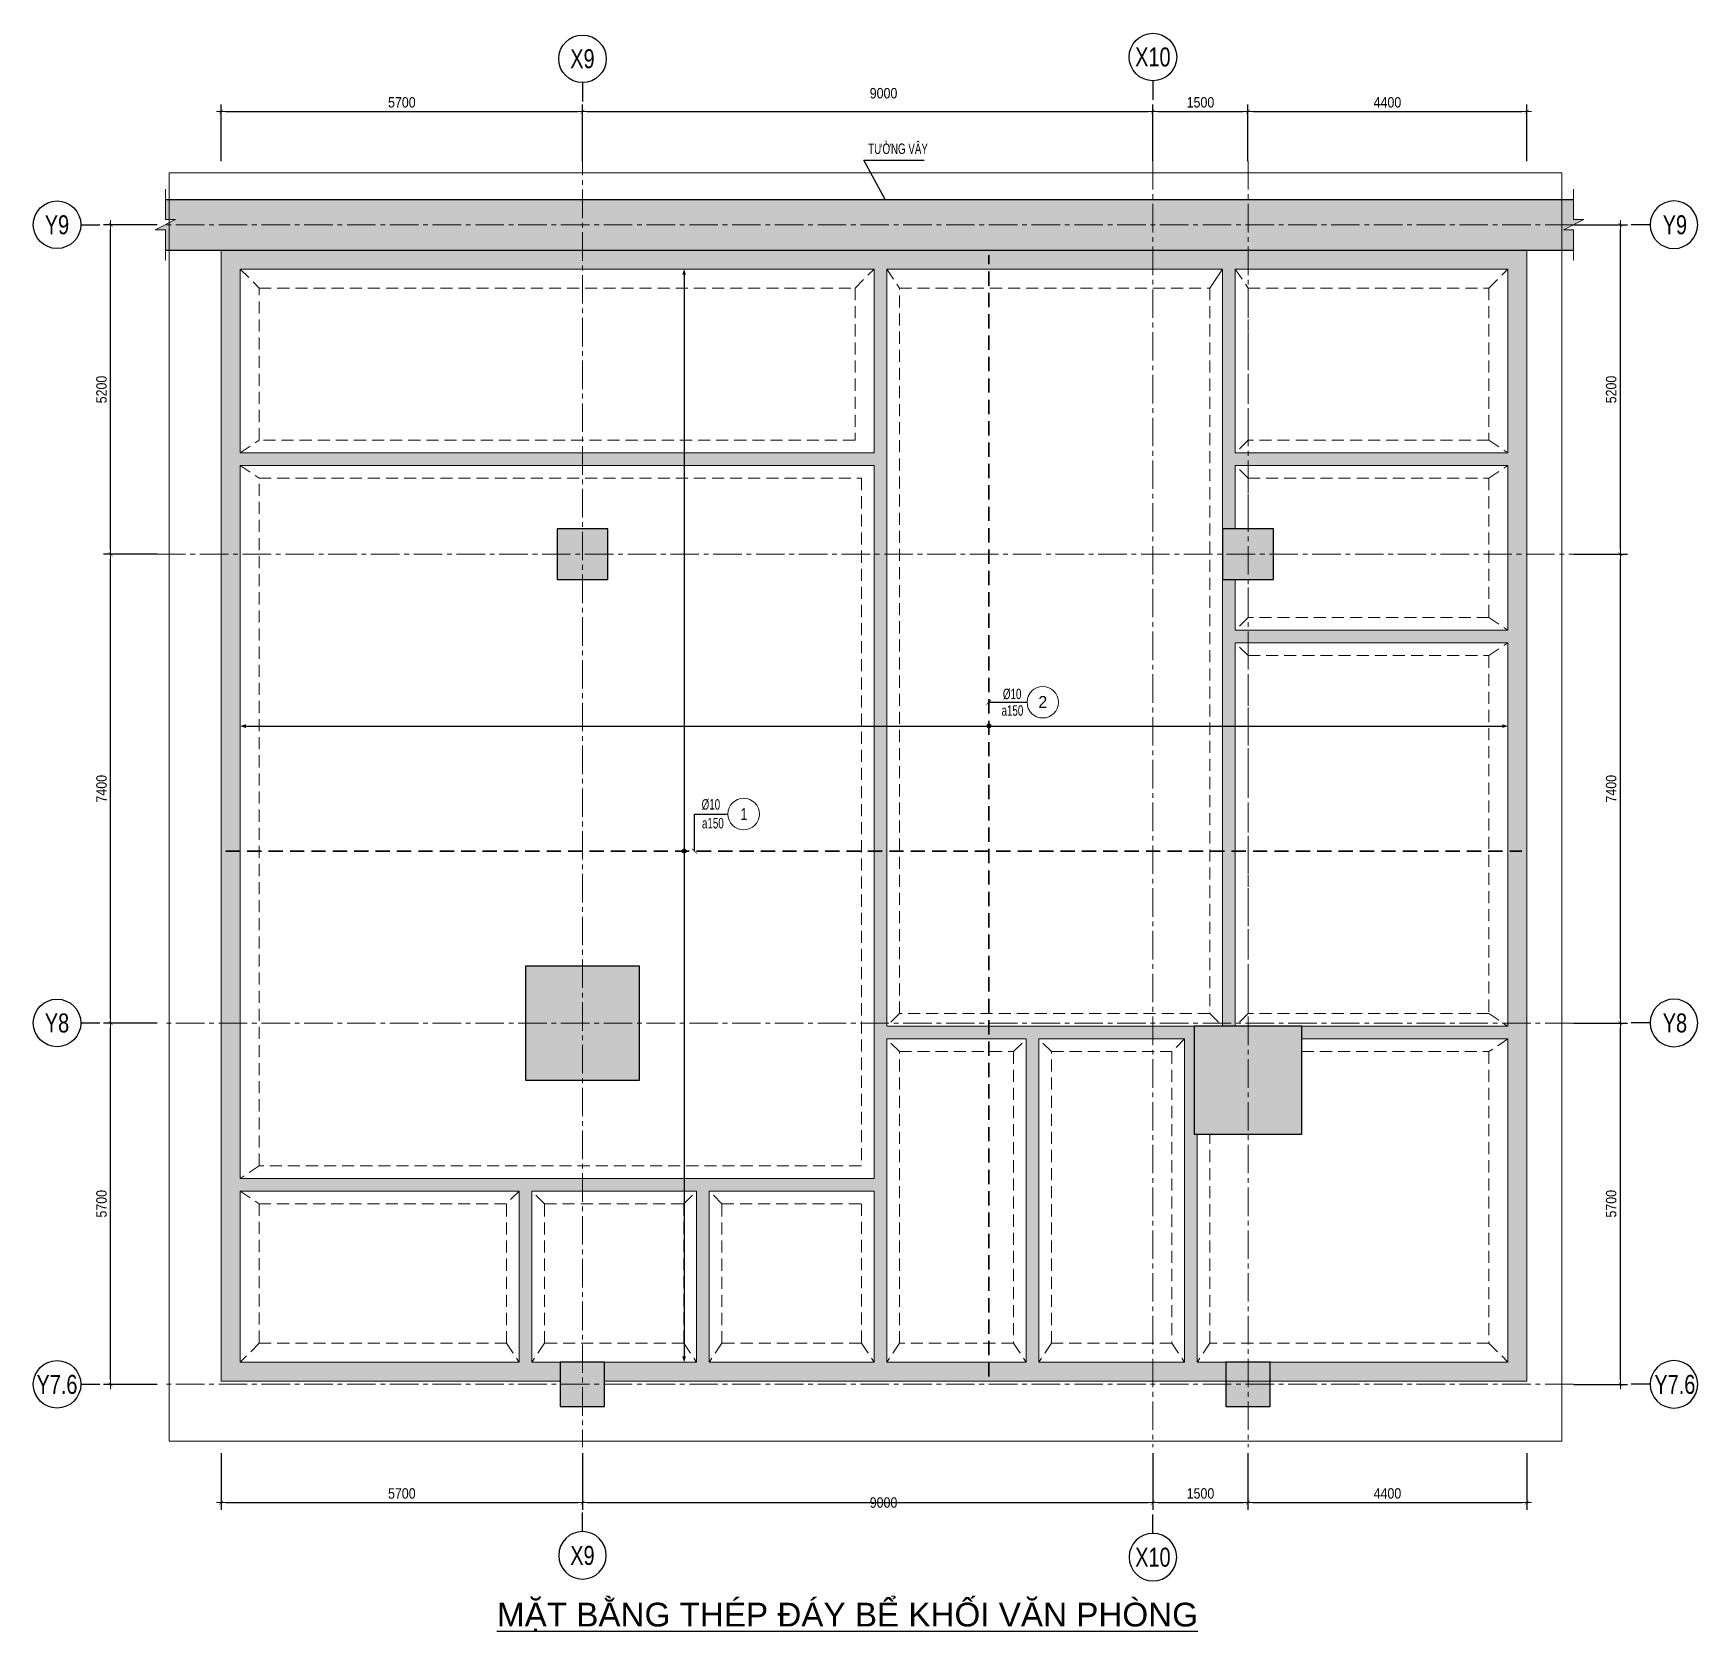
# Model space of a CAD drawing. Extents: x 512210 to 544733856, y -92216 to 2317910607.
# Drawn here: x 586947 to 613206, y -73381 to -48155 of the extents above; entities that cross this region are included whole.
import ezdxf
from ezdxf.enums import TextEntityAlignment as Align

# ---------------------------------------------------------------- set-up
doc = ezdxf.new("R2010")
doc.units = 0
doc.header["$LTSCALE"] = 300
doc.header["$MEASUREMENT"] = 0
for name, pattern in [('CENTER2', [1.125, 0.75, -0.125, 0.125, -0.125]), ('HIDDEN', [0.375, 0.25, -0.125]), ('HIDDEN2', [4.7625, 3.175, -1.5875])]:
    doc.linetypes.add(name, pattern=pattern)
doc.layers.get('0').update_dxf_attribs({"linetype": 'CONTINUOUS'})
doc.layers.get('DEFPOINTS').update_dxf_attribs({"linetype": 'CONTINUOUS'})
for name, color, linetype in [('00-3T-Dim', 8, 'CONTINUOUS'), ('3T-So hieu', 90, 'CONTINUOUS'), ('A-SYM', 7, 'CONTINUOUS'), ('X-COL-B3$0$A-COL', 2, 'CONTINUOUS'), ('X-COL-B3$0$A-CON', 2, 'CONTINUOUS')]:
    doc.layers.add(name, color=color, linetype=linetype)
for name, color, linetype, lineweight in [('00-TT.Dim', 8, 'CONTINUOUS', 13), ('NDC_S_AXIS', 5, 'CENTER2', 15), ('NDC_S_BEAM', 3, 'HIDDEN2', 20), ('NDC_S_DIM', 1, 'CONTINUOUS', 15), ('NDC_S_HATCH COLUMN AND WALL', 251, 'CONTINUOUS', 13), ('NDC_S_HATCH MATERIAL', 8, 'CONTINUOUS', 13), ('NDC_S_HIDDEN', 8, 'HIDDEN2', 20), ('NDC_S_REBAR', 4, 'CONTINUOUS', 35), ('NDC_S_SLAB', 2, 'CONTINUOUS', 18)]:
    doc.layers.add(name, color=color, linetype=linetype, lineweight=lineweight)
doc.styles.add('00. TT-Arial-B', font='arial.ttf', dxfattribs={"width": 0.85})
doc.styles.add('01. TT-Arial-S', font='3t-unicode.shx')
doc.styles.add('02. TT-ArialS', font='3t-unicode.shx', dxfattribs={"width": 0.7})
doc.styles.add('Heerim', font='', dxfattribs={"width": 0.8})
doc.styles.add('NDC_ARIAL', font='arial.ttf', dxfattribs={"width": 0.85})
doc.styles.get("Standard").update_dxf_attribs({"font": 'arial.ttf'})
doc.styles.get('Heerim').set_extended_font_data('Dotum')
doc.dimstyles.new('NDC_1-75', dxfattribs={"dimscale": 75, "dimtxt": 2.2, "dimasz": 1, "dimexe": 1.5, "dimexo": 0, "dimgap": 0.8, "dimtad": 1, "dimdec": 0, "dimdsep": 46, "dimtxsty": 'NDC_ARIAL', "dimblk": 'DIMMARK', "dimcen": 49999.938995, "dimdle": 1.5, "dimclrd": 1, "dimclre": 1, "dimclrt": 3, "dimadec": 0, "dimazin": 0, "dimtfac": 1, "dimtdec": 0, "dimtix": 1, "dimtmove": 1, "dimatfit": 3, "dimfxl": 1, "dimarcsym": 0})

# ---------------------------------------------------------------- blocks, each defined once
blk = doc.blocks.new('*U1')
for q in [(0, 0), (0, 2)]:
    blk.add_line((0, 4), q)
blk.add_circle((0, 9), 5)
at = {"style": 'Heerim', "width": 0.8}
blk.add_attdef('NO', text='', height=4, dxfattribs=at).set_placement((-0.01, 9.02), align=Align.MIDDLE_CENTER)
blk = doc.blocks.new('DIMMARK')
at = {"layer": 'NDC_S_DIM', "color": 1}
blk.add_line((-1.5, 0), (1, 0), dxfattribs=at)
at = {"layer": 'NDC_S_DIM', "color": 2, "const_width": 0.1}
blk.add_lwpolyline([(-0.42, -0.42), (0.42, 0.42)], dxfattribs=at)
blk = doc.blocks.new('*D535')
at = {"layer": 'DEFPOINTS', "color": 0, "transparency": 16777216}
for p in [(588167, -63777), (588899, -63777), (588899, -69477)]:
    blk.add_point(p, dxfattribs=at)
at = {"layer": 'NDC_S_DIM', "color": 1, "lineweight": -2, "transparency": 16777216}
for p, q in [((588899, -63777), (588055, -63777)), ((588167, -69402), (588167, -63852)), ((588899, -69477), (588055, -69477))]:
    blk.add_line(p, q, dxfattribs=at)
at = {"layer": 'NDC_S_DIM', "color": 1, "lineweight": -2, "transparency": 16777216, "xscale": 75, "yscale": 75, "zscale": 75}
for p, rotation in [((588167, -63777), 90), ((588167, -69477), 270)]:
    blk.add_blockref('DIMMARK', p, dxfattribs=dict(at, rotation=rotation))
at = {"layer": 'NDC_S_DIM', "color": 3, "transparency": 16777216, "insert": (588023, -66627), "char_height": 165, "attachment_point": 5, "rotation": 90, "style": 'NDC_ARIAL'}
blk.add_mtext('5700', dxfattribs=at)
blk = doc.blocks.new('*D536')
at = {"layer": 'DEFPOINTS', "color": 0, "transparency": 16777216}
for p in [(588167, -56377), (588899, -56377), (588899, -63777)]:
    blk.add_point(p, dxfattribs=at)
at = {"layer": 'NDC_S_DIM', "color": 1, "lineweight": -2, "transparency": 16777216}
for p, q in [((588899, -56377), (588055, -56377)), ((588167, -63702), (588167, -56452)), ((588899, -63777), (588055, -63777))]:
    blk.add_line(p, q, dxfattribs=at)
at = {"layer": 'NDC_S_DIM', "color": 1, "lineweight": -2, "transparency": 16777216, "xscale": 75, "yscale": 75, "zscale": 75}
for p, rotation in [((588167, -56377), 90), ((588167, -63777), 270)]:
    blk.add_blockref('DIMMARK', p, dxfattribs=dict(at, rotation=rotation))
at = {"layer": 'NDC_S_DIM', "color": 3, "transparency": 16777216, "insert": (588023, -60077), "char_height": 165, "attachment_point": 5, "rotation": 90, "style": 'NDC_ARIAL'}
blk.add_mtext('7400', dxfattribs=at)
blk = doc.blocks.new('*D537')
at = {"layer": 'DEFPOINTS', "color": 0, "transparency": 16777216}
for p in [(588167, -51177), (588899, -51177), (588899, -56377)]:
    blk.add_point(p, dxfattribs=at)
at = {"layer": 'NDC_S_DIM', "color": 1, "lineweight": -2, "transparency": 16777216}
for p, q in [((588899, -51177), (588055, -51177)), ((588167, -56302), (588167, -51252)), ((588899, -56377), (588055, -56377))]:
    blk.add_line(p, q, dxfattribs=at)
at = {"layer": 'NDC_S_DIM', "color": 1, "lineweight": -2, "transparency": 16777216, "xscale": 75, "yscale": 75, "zscale": 75}
for p, rotation in [((588167, -51177), 90), ((588167, -56377), 270)]:
    blk.add_blockref('DIMMARK', p, dxfattribs=dict(at, rotation=rotation))
at = {"layer": 'NDC_S_DIM', "color": 3, "transparency": 16777216, "insert": (588023, -53777), "char_height": 165, "attachment_point": 5, "rotation": 90, "style": 'NDC_ARIAL'}
blk.add_mtext('5200', dxfattribs=at)
blk = doc.blocks.new('*D538')
at = {"layer": 'DEFPOINTS', "color": 0, "transparency": 16777216}
for p in [(595611, -49391), (589911, -50172), (595611, -50172)]:
    blk.add_point(p, dxfattribs=at)
at = {"layer": 'NDC_S_DIM', "color": 1, "lineweight": -2, "transparency": 16777216}
for p, q in [((589911, -50172), (589911, -49278)), ((595611, -50172), (595611, -49278)), ((589986, -49391), (595536, -49391))]:
    blk.add_line(p, q, dxfattribs=at)
at = {"layer": 'NDC_S_DIM', "color": 1, "lineweight": -2, "transparency": 16777216, "xscale": 75, "yscale": 75, "zscale": 75, "rotation": 180}
blk.add_blockref('DIMMARK', (589911, -49391), dxfattribs=at)
at = {"layer": 'NDC_S_DIM', "color": 1, "lineweight": -2, "transparency": 16777216, "xscale": 75, "yscale": 75, "zscale": 75}
blk.add_blockref('DIMMARK', (595611, -49391), dxfattribs=at)
at = {"layer": 'NDC_S_DIM', "color": 3, "transparency": 16777216, "insert": (592761, -49246), "char_height": 165, "attachment_point": 5, "style": 'NDC_ARIAL'}
blk.add_mtext('5700', dxfattribs=at)
blk = doc.blocks.new('*D539')
at = {"layer": 'DEFPOINTS', "color": 0, "transparency": 16777216}
for p in [(604611, -49391), (595611, -50172), (604611, -50172)]:
    blk.add_point(p, dxfattribs=at)
at = {"layer": 'NDC_S_DIM', "color": 1, "lineweight": -2, "transparency": 16777216}
for p, q in [((595611, -50172), (595611, -49278)), ((604611, -50172), (604611, -49278)), ((595686, -49391), (604536, -49391))]:
    blk.add_line(p, q, dxfattribs=at)
at = {"layer": 'NDC_S_DIM', "color": 1, "lineweight": -2, "transparency": 16777216, "xscale": 75, "yscale": 75, "zscale": 75, "rotation": 180}
blk.add_blockref('DIMMARK', (595611, -49391), dxfattribs=at)
at = {"layer": 'NDC_S_DIM', "color": 1, "lineweight": -2, "transparency": 16777216, "xscale": 75, "yscale": 75, "zscale": 75}
blk.add_blockref('DIMMARK', (604611, -49391), dxfattribs=at)
at = {"layer": 'NDC_S_DIM', "color": 3, "transparency": 16777216, "insert": (600361, -49102), "char_height": 165, "attachment_point": 5, "style": 'NDC_ARIAL'}
blk.add_mtext('9000', dxfattribs=at)
blk = doc.blocks.new('*D540')
at = {"layer": 'DEFPOINTS', "color": 0, "transparency": 16777216}
for p in [(606111, -49391), (604611, -50172), (606111, -50172)]:
    blk.add_point(p, dxfattribs=at)
at = {"layer": 'NDC_S_DIM', "color": 1, "lineweight": -2, "transparency": 16777216}
for p, q in [((604611, -50172), (604611, -49278)), ((606111, -50172), (606111, -49278)), ((604686, -49391), (606036, -49391))]:
    blk.add_line(p, q, dxfattribs=at)
at = {"layer": 'NDC_S_DIM', "color": 1, "lineweight": -2, "transparency": 16777216, "xscale": 75, "yscale": 75, "zscale": 75, "rotation": 180}
blk.add_blockref('DIMMARK', (604611, -49391), dxfattribs=at)
at = {"layer": 'NDC_S_DIM', "color": 1, "lineweight": -2, "transparency": 16777216, "xscale": 75, "yscale": 75, "zscale": 75}
blk.add_blockref('DIMMARK', (606111, -49391), dxfattribs=at)
at = {"layer": 'NDC_S_DIM', "color": 3, "transparency": 16777216, "insert": (605361, -49246), "char_height": 165, "attachment_point": 5, "style": 'NDC_ARIAL'}
blk.add_mtext('1500', dxfattribs=at)
blk = doc.blocks.new('*D541')
at = {"layer": 'DEFPOINTS', "color": 0, "transparency": 16777216}
for p in [(610511, -49391), (606111, -50172), (610511, -50172)]:
    blk.add_point(p, dxfattribs=at)
at = {"layer": 'NDC_S_DIM', "color": 1, "lineweight": -2, "transparency": 16777216}
for p, q in [((606111, -50172), (606111, -49278)), ((610511, -50172), (610511, -49278)), ((606186, -49391), (610436, -49391))]:
    blk.add_line(p, q, dxfattribs=at)
at = {"layer": 'NDC_S_DIM', "color": 1, "lineweight": -2, "transparency": 16777216, "xscale": 75, "yscale": 75, "zscale": 75, "rotation": 180}
blk.add_blockref('DIMMARK', (606111, -49391), dxfattribs=at)
at = {"layer": 'NDC_S_DIM', "color": 1, "lineweight": -2, "transparency": 16777216, "xscale": 75, "yscale": 75, "zscale": 75}
blk.add_blockref('DIMMARK', (610511, -49391), dxfattribs=at)
at = {"layer": 'NDC_S_DIM', "color": 3, "transparency": 16777216, "insert": (608311, -49246), "char_height": 165, "attachment_point": 5, "style": 'NDC_ARIAL'}
blk.add_mtext('4400', dxfattribs=at)
blk = doc.blocks.new('*D545')
at = {"layer": 'DEFPOINTS', "color": 0, "transparency": 16777216}
for p in [(589911, -70562), (595611, -70562), (595611, -71343)]:
    blk.add_point(p, dxfattribs=at)
at = {"layer": 'NDC_S_DIM', "color": 1, "lineweight": -2, "transparency": 16777216}
for p, q in [((589911, -70562), (589911, -71455)), ((595611, -70562), (595611, -71455)), ((589986, -71343), (595536, -71343))]:
    blk.add_line(p, q, dxfattribs=at)
at = {"layer": 'NDC_S_DIM', "color": 1, "lineweight": -2, "transparency": 16777216, "xscale": 75, "yscale": 75, "zscale": 75, "rotation": 180}
blk.add_blockref('DIMMARK', (589911, -71343), dxfattribs=at)
at = {"layer": 'NDC_S_DIM', "color": 1, "lineweight": -2, "transparency": 16777216, "xscale": 75, "yscale": 75, "zscale": 75}
blk.add_blockref('DIMMARK', (595611, -71343), dxfattribs=at)
at = {"layer": 'NDC_S_DIM', "color": 3, "transparency": 16777216, "insert": (592761, -71199), "char_height": 165, "attachment_point": 5, "style": 'NDC_ARIAL'}
blk.add_mtext('5700', dxfattribs=at)
blk = doc.blocks.new('*D546')
at = {"layer": 'DEFPOINTS', "color": 0, "transparency": 16777216}
for p in [(595611, -70562), (604611, -70562), (604611, -71343)]:
    blk.add_point(p, dxfattribs=at)
at = {"layer": 'NDC_S_DIM', "color": 1, "lineweight": -2, "transparency": 16777216}
for p, q in [((595611, -70562), (595611, -71455)), ((604611, -70562), (604611, -71455)), ((595686, -71343), (604536, -71343))]:
    blk.add_line(p, q, dxfattribs=at)
at = {"layer": 'NDC_S_DIM', "color": 1, "lineweight": -2, "transparency": 16777216, "xscale": 75, "yscale": 75, "zscale": 75, "rotation": 180}
blk.add_blockref('DIMMARK', (595611, -71343), dxfattribs=at)
at = {"layer": 'NDC_S_DIM', "color": 1, "lineweight": -2, "transparency": 16777216, "xscale": 75, "yscale": 75, "zscale": 75}
blk.add_blockref('DIMMARK', (604611, -71343), dxfattribs=at)
at = {"layer": 'NDC_S_DIM', "color": 3, "transparency": 16777216, "insert": (600361, -71343), "char_height": 165, "attachment_point": 5, "style": 'NDC_ARIAL'}
blk.add_mtext('9000', dxfattribs=at)
blk = doc.blocks.new('*D547')
at = {"layer": 'DEFPOINTS', "color": 0, "transparency": 16777216}
for p in [(604611, -70562), (606111, -70562), (606111, -71343)]:
    blk.add_point(p, dxfattribs=at)
at = {"layer": 'NDC_S_DIM', "color": 1, "lineweight": -2, "transparency": 16777216}
for p, q in [((604611, -70562), (604611, -71455)), ((606111, -70562), (606111, -71455)), ((604686, -71343), (606036, -71343))]:
    blk.add_line(p, q, dxfattribs=at)
at = {"layer": 'NDC_S_DIM', "color": 1, "lineweight": -2, "transparency": 16777216, "xscale": 75, "yscale": 75, "zscale": 75, "rotation": 180}
blk.add_blockref('DIMMARK', (604611, -71343), dxfattribs=at)
at = {"layer": 'NDC_S_DIM', "color": 1, "lineweight": -2, "transparency": 16777216, "xscale": 75, "yscale": 75, "zscale": 75}
blk.add_blockref('DIMMARK', (606111, -71343), dxfattribs=at)
at = {"layer": 'NDC_S_DIM', "color": 3, "transparency": 16777216, "insert": (605361, -71199), "char_height": 165, "attachment_point": 5, "style": 'NDC_ARIAL'}
blk.add_mtext('1500', dxfattribs=at)
blk = doc.blocks.new('*D548')
at = {"layer": 'DEFPOINTS', "color": 0, "transparency": 16777216}
for p in [(606111, -70562), (610511, -70562), (610511, -71343)]:
    blk.add_point(p, dxfattribs=at)
at = {"layer": 'NDC_S_DIM', "color": 1, "lineweight": -2, "transparency": 16777216}
for p, q in [((606111, -70562), (606111, -71455)), ((610511, -70562), (610511, -71455)), ((606186, -71343), (610436, -71343))]:
    blk.add_line(p, q, dxfattribs=at)
at = {"layer": 'NDC_S_DIM', "color": 1, "lineweight": -2, "transparency": 16777216, "xscale": 75, "yscale": 75, "zscale": 75, "rotation": 180}
blk.add_blockref('DIMMARK', (606111, -71343), dxfattribs=at)
at = {"layer": 'NDC_S_DIM', "color": 1, "lineweight": -2, "transparency": 16777216, "xscale": 75, "yscale": 75, "zscale": 75}
blk.add_blockref('DIMMARK', (610511, -71343), dxfattribs=at)
at = {"layer": 'NDC_S_DIM', "color": 3, "transparency": 16777216, "insert": (608311, -71199), "char_height": 165, "attachment_point": 5, "style": 'NDC_ARIAL'}
blk.add_mtext('4400', dxfattribs=at)
blk = doc.blocks.new('*D542')
at = {"layer": 'DEFPOINTS', "color": 0, "transparency": 16777216}
for p in [(611253, -63777), (611986, -63777), (611253, -69477)]:
    blk.add_point(p, dxfattribs=at)
at = {"layer": 'NDC_S_DIM', "color": 1, "lineweight": -2, "transparency": 16777216}
for p, q in [((611253, -63777), (612098, -63777)), ((611986, -69402), (611986, -63852)), ((611253, -69477), (612098, -69477))]:
    blk.add_line(p, q, dxfattribs=at)
at = {"layer": 'NDC_S_DIM', "color": 1, "lineweight": -2, "transparency": 16777216, "xscale": 75, "yscale": 75, "zscale": 75}
for p, rotation in [((611986, -63777), 90), ((611986, -69477), 270)]:
    blk.add_blockref('DIMMARK', p, dxfattribs=dict(at, rotation=rotation))
at = {"layer": 'NDC_S_DIM', "color": 3, "transparency": 16777216, "insert": (611841, -66627), "char_height": 165, "attachment_point": 5, "rotation": 90, "style": 'NDC_ARIAL'}
blk.add_mtext('5700', dxfattribs=at)
blk = doc.blocks.new('*D543')
at = {"layer": 'DEFPOINTS', "color": 0, "transparency": 16777216}
for p in [(611253, -56377), (611986, -56377), (611253, -63777)]:
    blk.add_point(p, dxfattribs=at)
at = {"layer": 'NDC_S_DIM', "color": 1, "lineweight": -2, "transparency": 16777216}
for p, q in [((611253, -56377), (612098, -56377)), ((611986, -63702), (611986, -56452)), ((611253, -63777), (612098, -63777))]:
    blk.add_line(p, q, dxfattribs=at)
at = {"layer": 'NDC_S_DIM', "color": 1, "lineweight": -2, "transparency": 16777216, "xscale": 75, "yscale": 75, "zscale": 75}
for p, rotation in [((611986, -56377), 90), ((611986, -63777), 270)]:
    blk.add_blockref('DIMMARK', p, dxfattribs=dict(at, rotation=rotation))
at = {"layer": 'NDC_S_DIM', "color": 3, "transparency": 16777216, "insert": (611841, -60077), "char_height": 165, "attachment_point": 5, "rotation": 90, "style": 'NDC_ARIAL'}
blk.add_mtext('7400', dxfattribs=at)
blk = doc.blocks.new('*D544')
at = {"layer": 'DEFPOINTS', "color": 0, "transparency": 16777216}
for p in [(611253, -51177), (611986, -51177), (611253, -56377)]:
    blk.add_point(p, dxfattribs=at)
at = {"layer": 'NDC_S_DIM', "color": 1, "lineweight": -2, "transparency": 16777216}
for p, q in [((611253, -51177), (612098, -51177)), ((611986, -56302), (611986, -51252)), ((611253, -56377), (612098, -56377))]:
    blk.add_line(p, q, dxfattribs=at)
at = {"layer": 'NDC_S_DIM', "color": 1, "lineweight": -2, "transparency": 16777216, "xscale": 75, "yscale": 75, "zscale": 75}
for p, rotation in [((611986, -51177), 90), ((611986, -56377), 270)]:
    blk.add_blockref('DIMMARK', p, dxfattribs=dict(at, rotation=rotation))
at = {"layer": 'NDC_S_DIM', "color": 3, "transparency": 16777216, "insert": (611841, -53777), "char_height": 165, "attachment_point": 5, "rotation": 90, "style": 'NDC_ARIAL'}
blk.add_mtext('5200', dxfattribs=at)

msp = doc.modelspace()

# ---------------------------------------------------------------- hatches: boundary and pattern name
at = {"layer": '00-TT.Dim'}
h = msp.add_hatch(color=3, dxfattribs=at)
edge = h.paths.add_edge_path()
edge.add_arc((602023.2, -59089), 32.2, 0, 360)
h = msp.add_hatch(color=3, dxfattribs=at)
edge = h.paths.add_edge_path()
edge.add_arc((602023.2, -59089), 32.2, 0, 360)
h = msp.add_hatch(color=3, dxfattribs=at)
edge = h.paths.add_edge_path()
edge.add_arc((597214.9, -61061.7), 32.2, 0, 360)
h = msp.add_hatch(color=3, dxfattribs=at)
edge = h.paths.add_edge_path()
edge.add_arc((597214.9, -61061.7), 32.2, 0, 360)
at = {"layer": 'NDC_S_HATCH COLUMN AND WALL'}
for points in [[(596011.1, -55976.5), (595211.1, -55976.5), (595211.1, -56776.5), (596011.1, -56776.5)], [(606511.1, -55976.5), (605711.1, -55976.5), (605711.1, -56776.5), (606511.1, -56776.5)], [(596511.1, -62876.5), (594711.1, -62876.5), (594711.1, -64676.5), (596511.1, -64676.5)], [(606961.1, -63826.5), (605261.1, -63826.5), (605261.1, -65526.5), (606961.1, -65526.5)], [(595961.1, -69126.5), (595261.1, -69126.5), (595261.1, -69826.5), (595961.1, -69826.5)], [(606461.1, -69126.5), (605761.1, -69126.5), (605761.1, -69826.5), (606461.1, -69826.5)]]:
    msp.add_hatch(color=256, dxfattribs=at).paths.add_polyline_path(points)
at = {"layer": 'NDC_S_HATCH MATERIAL'}
h = msp.add_hatch(dxfattribs=at)
h.set_pattern_fill('BT-01', color=256, scale=100, style=0)
h.set_pattern_definition([(50, (58608.94, 20501.4), (717.2602, -62.75213), [75, -825]), (355, (58608.94, 20501.4), (-138.7513, 752.1921), [60, -660]), (100.4514, (58668.7, 20496.17), (578.5094, 689.4395), [63.7402, -701.1421]), (46.1842, (58608.9, 20701.4), (1067.241, -165.519), [112.5, -1237.5]), (96.6356, (58697.9, 20687.6), (934.6627, 974.1179), [95.6103, -1051.713]), (351.1842, (58608.9, 20701.4), (934.662, 974.1186), [90, -990]), (21, (58708.94, 20651.4), (596.90705, -402.6189), [75, -825]), (326, (58708.94, 20651.4), (243.3153, 725.15), [60, -660]), (71.4514, (58758.7, 20617.84), (840.2226, 322.5305), [63.7402, -701.1421]), (37.5, (58608.94, 20501.4), (12.15986, 332.89385), [0, -652, 0, -670, 0, -662.5]), (7.5, (58608.94, 20501.4), (263.06954, 394.41171), [0, -382, 0, -637, 0, -252.5]), (327.5, (58385.94, 20501.4), (533.82244, -22.55487), [0, -250, 0, -780, 0, -1035]), (317.5, (58285.94, 20501.4), (583.18617, 100.105), [0, -325, 0, -518, 0, -735]), (45, (58608.94, 20501.4), (-300.52038, 300.52038), []), (45, (58608.94, 20623.9), (-300.52038, 300.52038), [])])
h.paths.add_polyline_path([(604611.1, -50776.5), (595611.1, -50776.5), (595611.1, -51176.5), (604611.1, -51176.5)])
h.paths.add_polyline_path([(604611.1, -51176.5), (595611.1, -51176.5), (595611.1, -51576.5), (604611.1, -51576.5)])
h.paths.add_polyline_path([(609911.1, -50776.5), (606111.1, -50776.5), (606111.1, -51176.5), (609911.1, -51176.5)])
h.paths.add_polyline_path([(609911.1, -51176.5), (606111.1, -51176.5), (606111.1, -51576.5), (609911.1, -51576.5)])
h.paths.add_polyline_path([(611247.1, -51256.5), (611087.1, -51256.5), (611247.1, -51176.5), (609911.1, -51176.5), (609911.1, -51576.5), (610461.1, -51576.5), (610461.1, -51576.5), (611247.1, -51576.5)])
h.paths.add_polyline_path([(611247.1, -50776.5), (609911.1, -50776.5), (609911.1, -51176.5), (611247.1, -51176.5), (611407.1, -51096.5), (611247.1, -51096.5)])
h.paths.add_polyline_path([(606111.1, -50776.5), (604611.1, -50776.5), (604611.1, -51176.5), (606111.1, -51176.5)])
h.paths.add_polyline_path([(606111.1, -51176.5), (604611.1, -51176.5), (604611.1, -51576.5), (606111.1, -51576.5)])
h.paths.add_polyline_path([(595611.1, -51176.5), (589030, -51176.5), (588870, -51256.5), (589030, -51256.5), (589030, -51576.5), (589911.1, -51576.5), (589911.1, -51576.5), (595611.1, -51576.5)])
h.paths.add_polyline_path([(595611.1, -50776.5), (589030, -50776.5), (589030, -51096.5), (589190, -51096.5), (589030, -51176.5), (595611.1, -51176.5)])
h = msp.add_hatch(dxfattribs=at)
h.set_pattern_fill('BT-01', color=256, scale=50, pattern_type=2)
h.set_pattern_definition([(50, (187574.1, 40708.9), (358.6301, -31.37607), [37.5, -412.5]), (355, (187574.1, 40708.9), (-69.37567, 376.09607), [30, -330]), (100.4514, (187603.98, 40706.3), (289.2547, 344.71977), [31.8701, -350.57106]), (46.1842, (187574.1, 40808.9), (533.62052, -82.7595), [56.25, -618.75]), (96.6356, (187618.56, 40802), (467.33135, 487.05894), [47.80514, -525.8565]), (351.1842, (187574.1, 40808.9), (467.331, 487.0593), [45, -495]), (21, (187624.1, 40783.9), (298.45353, -201.30945), [37.5, -412.5]), (326, (187624.1, 40783.9), (121.65767, 362.57502), [30, -330]), (71.4514, (187648.96, 40767.12), (420.11131, 161.26525), [31.8701, -350.57106]), (37.5, (187574.09, 40708.9), (6.079928, 166.446927), [0, -326, 0, -335, 0, -331.25]), (7.5, (187574.09, 40708.9), (131.53477, 197.205856), [0, -191, 0, -318.5, 0, -126.25]), (327.5, (187462.59, 40708.9), (266.91122, -11.277436), [0, -125, 0, -390, 0, -517.5]), (317.5, (187412.6, 40708.9), (291.59308, 50.05249), [0, -162.5, 0, -259, 0, -367.5]), (45, (187574.1, 40708.9), (-150.26019, 150.26019), []), (45, (187574.1, 40770.15), (-150.26019, 150.26019), [])])
h.paths.add_polyline_path([(589911.1, -51576.5), (589911.1, -69426.5), (595261.1, -69426.5), (595261.1, -69126.5), (594811.1, -69126.5), (594811.1, -66426.5), (597411.1, -66426.5), (597411.1, -69126.5), (595961.1, -69126.5), (595961.1, -69426.5), (605761.1, -69426.5), (605761.1, -69126.5), (605311.1, -69126.5), (605311.1, -65526.5), (605261.1, -65526.5), (605261.1, -63826.5), (600411.1, -63826.5), (600411.1, -51876.5), (605711.1, -51876.5), (605711.1, -55976.5), (605911.1, -55976.5), (605911.1, -54976.5), (610211.1, -54976.5), (610211.1, -57576.5), (605911.1, -57576.5), (605911.1, -56776.5), (605711.1, -56776.5), (605711.1, -63826.5), (605911.1, -63826.5), (605911.1, -57776.5), (610211.1, -57776.5), (610211.1, -63826.5), (606961.1, -63826.5), (606961.1, -64026.5), (610211.1, -64026.5), (610211.1, -69126.5), (606461.1, -69126.5), (606461.1, -69426.5), (610511.1, -69426.5), (610511.1, -51576.5)])
h.paths.add_polyline_path([(600211.1, -51876.5), (600211.1, -54776.5), (590211.1, -54776.5), (590211.1, -51876.5)], flags=16)
h.paths.add_polyline_path([(600211.1, -54976.5), (600211.1, -66226.5), (590211.1, -66226.5), (590211.1, -54976.5)], flags=16)
h.paths.add_polyline_path([(596011.1, -55976.5), (596011.1, -56776.5), (595211.1, -56776.5), (595211.1, -55976.5)], flags=0)
h.paths.add_polyline_path([(605911.1, -51876.5), (610211.1, -51876.5), (610211.1, -54776.5), (605911.1, -54776.5)], flags=16)
h.paths.add_polyline_path([(596511.1, -62876.5), (596511.1, -64676.5), (594711.1, -64676.5), (594711.1, -62876.5)], flags=0)
h.paths.add_polyline_path([(600411.1, -64026.5), (602611.1, -64026.5), (602611.1, -69126.5), (600411.1, -69126.5)], flags=16)
h.paths.add_polyline_path([(602811.1, -64026.5), (605111.1, -64026.5), (605111.1, -69126.5), (602811.1, -69126.5)], flags=16)
h.paths.add_polyline_path([(600211.1, -66426.5), (600211.1, -69126.5), (597611.1, -69126.5), (597611.1, -66426.5)], flags=16)
h.paths.add_polyline_path([(594611.1, -66426.5), (594611.1, -69126.5), (590211.1, -69126.5), (590211.1, -66426.5)], flags=16)

# ---------------------------------------------------------------- linework, layer by layer
at = {"layer": '00-3T-Dim'}
for p, q in [((597214.9, -51966.5), (597214.9, -60885.8)), ((590301.1, -59089), (601847.4, -59089)), ((601847.4, -59089), (610121.1, -59089)), ((597214.9, -60885.8), (597214.9, -69036.5))]:
    msp.add_line(p, q, dxfattribs=at)
at = {"layer": '00-TT.Dim', "color": 2}
for points in [[(597139.9, -51876.5, 15, 15, 0), (597289.9, -51876.5, 0, 0, 0)], [(590211.1, -59164, 15, 15, 0), (590211.1, -59014, 0, 0, 0)], [(610211.1, -59164, 15, 15, 0), (610211.1, -59014, 0, 0, 0)], [(597139.9, -69126.5, 15, 15, 0), (597289.9, -69126.5, 0, 0, 0)]]:
    msp.add_lwpolyline(points, format="xyseb", dxfattribs=at)
at = {"layer": '00-TT.Dim', "color": 8}
for centre in [(602873.5, -58712.2), (598154.2, -60477)]:
    msp.add_circle(centre, 248.6, dxfattribs=at)
at = {"layer": '00-TT.Dim', "color": 3}
for centre in [(602023.2, -59089), (597214.9, -61061.7)]:
    msp.add_circle(centre, 32.2, dxfattribs=at)
at = {"layer": '00-TT.Dim', "color": 2}
for points in [[(597184.9, -51966.5), (597214.9, -51876.5), (597244.9, -51966.5)], [(590301.1, -59119), (590211.1, -59089), (590301.1, -59059)], [(610121.1, -59119), (610211.1, -59089), (610121.1, -59059)], [(597184.9, -69036.5), (597214.9, -69126.5), (597244.9, -69036.5)]]:
    msp.add_solid(points, dxfattribs=at)
at = {"layer": 'NDC_S_AXIS', "ltscale": 2}
for p, q in [((595611.1, -49946.2), (595611.1, -70467.5)), ((604611.1, -50171.6), (604611.1, -70467.5)), ((606111.1, -50171.6), (606111.1, -70467.5))]:
    msp.add_line(p, q, dxfattribs=at)
for points in [[(611247.1, -51176.5), (589030, -51176.5)], [(588899.3, -56376.5), (611566.4, -56376.5)], [(611247.1, -63776.5), (589030, -63776.5)], [(611247.1, -69476.5), (589030, -69476.5)]]:
    msp.add_lwpolyline(points, dxfattribs=at)
at = {"layer": 'NDC_S_DIM', "color": 250}
msp.add_lwpolyline([(589091.7, -50358.8), (611061.1, -50358.8), (611061.1, -70374.7), (589091.7, -70374.7)], close=True, dxfattribs=at)
at = {"layer": 'NDC_S_DIM'}
for points in [[(589030, -51736.5), (589030, -51256.5), (588870, -51256.5), (589190, -51096.5), (589030, -51096.5), (589030, -50616.5)], [(611247.1, -51736.5), (611247.1, -51256.5), (611087.1, -51256.5), (611407.1, -51096.5), (611247.1, -51096.5), (611247.1, -50616.5)]]:
    msp.add_lwpolyline(points, dxfattribs=at)
at = {"layer": 'NDC_S_HIDDEN', "ltscale": 0.2}
for p, q in [((590211.1, -51876.5), (590511.1, -52176.5)), ((599911.1, -52176.5), (600211.1, -51876.5)), ((600411.1, -51876.5), (600611.1, -52176.5)), ((609911.1, -52176.5), (610211.1, -51876.5))]:
    msp.add_line(p, q, dxfattribs=at)
at = {"layer": 'NDC_S_HIDDEN'}
msp.add_lwpolyline([(605511.1, -52176.5), (605711.1, -51876.5)], dxfattribs=at)
at = {"layer": 'NDC_S_HIDDEN', "ltscale": 0.2}
for points in [[(605911.1, -51876.5), (606111.1, -52176.5)], [(590211.1, -54776.5), (590511.1, -54576.5)], [(606111.1, -54576.5), (605911.1, -54776.5)], [(609911.1, -54576.5), (610211.1, -54776.5)], [(590211.1, -54976.5), (590511.1, -55176.5)], [(606111.1, -55176.5), (605911.1, -54976.5)], [(609911.1, -55176.5), (610211.1, -54976.5)], [(606111.1, -55976.5), (606111.1, -55176.5), (609911.1, -55176.5), (609911.1, -57376.5), (606111.1, -57376.5), (606111.1, -56776.5)], [(606111.1, -57376.5), (605911.1, -57576.5)], [(609911.1, -57376.5), (610211.1, -57576.5)], [(606111.1, -57976.5), (605911.1, -57776.5)], [(609911.1, -57976.5), (610211.1, -57776.5)], [(600611.1, -63626.5), (600411.1, -63826.5)], [(605511.1, -63626.5), (605711.1, -63826.5)], [(606111.1, -63626.5), (605911.1, -63826.5)], [(609911.1, -63626.5), (610211.1, -63826.5)], [(600611.1, -64226.5), (600411.1, -64026.5)], [(602411.1, -64226.5), (602611.1, -64026.5)], [(603011.1, -64226.5), (602811.1, -64026.5)], [(605111.1, -64026.5), (604911.1, -64226.5)], [(610211.1, -64026.5), (609911.1, -64226.5)], [(606961.1, -64226.5), (609911.1, -64226.5), (609911.1, -68826.5), (605511.1, -68826.5), (605511.1, -65526.5)], [(590511.1, -66026.5), (590211.1, -66226.5)], [(590211.1, -66426.5), (590511.1, -66626.5)], [(594611.1, -66426.5), (594411.1, -66626.5)], [(595011.1, -66626.5), (594811.1, -66426.5)], [(597211.1, -66626.5), (597411.1, -66426.5)], [(597811.1, -66626.5), (597611.1, -66426.5)], [(590511.1, -68826.5), (590211.1, -69126.5)], [(594411.1, -68826.5), (594611.1, -69126.5)], [(595011.1, -68826.5), (594811.1, -69126.5)], [(597211.1, -68826.5), (597411.1, -69126.5)], [(597811.1, -68826.5), (597611.1, -69126.5)], [(600011.1, -68826.5), (600211.1, -69126.5)], [(600611.1, -68826.5), (600411.1, -69126.5)], [(602411.1, -68826.5), (602611.1, -69126.5)], [(603011.1, -68826.5), (602811.1, -69126.5)], [(604911.1, -68826.5), (605111.1, -69126.5)], [(605511.1, -68826.5), (605311.1, -69126.5)], [(609911.1, -68826.5), (610211.1, -69126.5)]]:
    msp.add_lwpolyline(points, dxfattribs=at)
for points in [[(590511.1, -52176.5), (599911.1, -52176.5), (599911.1, -54576.5), (590511.1, -54576.5)], [(600611.1, -52176.5), (605511.1, -52176.5), (605511.1, -63626.5), (600611.1, -63626.5)], [(606111.1, -52176.5), (609911.1, -52176.5), (609911.1, -54576.5), (606111.1, -54576.5)], [(590511.1, -55176.5), (600011.1, -55176.5), (600011.1, -66026.5), (590511.1, -66026.5)], [(606111.1, -57976.5), (609911.1, -57976.5), (609911.1, -63626.5), (606111.1, -63626.5)], [(600611.1, -68826.5), (600611.1, -64226.5), (602411.1, -64226.5), (602411.1, -68826.5)], [(603011.1, -68826.5), (603011.1, -64226.5), (604911.1, -64226.5), (604911.1, -68826.5)], [(590511.1, -66626.5), (590511.1, -68826.5), (594411.1, -68826.5), (594411.1, -66626.5)], [(595011.1, -66626.5), (597211.1, -66626.5), (597211.1, -68826.5), (595011.1, -68826.5)], [(597811.1, -66626.5), (600011.1, -66626.5), (600011.1, -68826.5), (597811.1, -68826.5)]]:
    msp.add_lwpolyline(points, close=True, dxfattribs=at)
at = {"layer": 'NDC_S_REBAR', "linetype": 'HIDDEN', "ltscale": 3, "flags": 128}
for points in [[(602023.2, -58888.9), (602023.2, -51658.5)], [(602023.2, -69353.3), (602023.2, -58888.9)], [(589984.4, -61061.7), (597415, -61061.7)], [(597415, -61061.7), (610429.2, -61061.7)]]:
    msp.add_lwpolyline(points, dxfattribs=at)
at = {"layer": 'NDC_S_SLAB'}
for p, q in [((600211.1, -51876.5), (590211.1, -51876.5)), ((605711.1, -51876.5), (600411.1, -51876.5)), ((600411.1, -51876.5), (600411.1, -63826.5)), ((592661.1, -54776.5), (592661.1, -54776.5)), ((610211.1, -63826.5), (610211.1, -57776.5)), ((590211.1, -63076.5), (590211.1, -66226.5)), ((600411.1, -63826.5), (600411.1, -63826.5)), ((600411.1, -63826.5), (605711.1, -63826.5)), ((605911.1, -63826.5), (610211.1, -63826.5)), ((590211.1, -66226.5), (590211.1, -66226.5)), ((590211.1, -66226.5), (592661.1, -66226.5)), ((592661.1, -66226.5), (592661.1, -66226.5))]:
    msp.add_line(p, q, dxfattribs=at)
for points in [[(595261.1, -69426.5), (589911.1, -69426.5), (589911.1, -51576.5), (610511.1, -51576.5), (610511.1, -69426.5), (595961.1, -69426.5)], [(605711.1, -51876.5), (605711.1, -63826.5)], [(605911.1, -51876.5), (605911.1, -54776.5), (610211.1, -54776.5)], [(610211.1, -54776.5), (610211.1, -51876.5), (605911.1, -51876.5)], [(605911.1, -55976.5), (605911.1, -54976.5), (610211.1, -54976.5)], [(610211.1, -57576.5), (610211.1, -54976.5)], [(605911.1, -57576.5), (605911.1, -56776.5)], [(605911.1, -57576.5), (610211.1, -57576.5)], [(605911.1, -63826.5), (605911.1, -57776.5)], [(605911.1, -57776.5), (610211.1, -57776.5)], [(606961.1, -64026.5), (610211.1, -64026.5), (610211.1, -69126.5), (605311.1, -69126.5), (605311.1, -69126.5), (605311.1, -65526.5)]]:
    msp.add_lwpolyline(points, dxfattribs=at)
for points in [[(590211.1, -51876.5), (600211.1, -51876.5), (600211.1, -54776.5), (590211.1, -54776.5)], [(590211.1, -54976.5), (600211.1, -54976.5), (600211.1, -66226.5), (590211.1, -66226.5)], [(600411.1, -69126.5), (600411.1, -64026.5), (600411.1, -64026.5), (602611.1, -64026.5), (602611.1, -69126.5)], [(602811.1, -69126.5), (602811.1, -64026.5), (605111.1, -64026.5), (605111.1, -64026.5), (605111.1, -69126.5), (605111.1, -69126.5)], [(590211.1, -66426.5), (590211.1, -69126.5), (594611.1, -69126.5), (594611.1, -66426.5), (594611.1, -66426.5), (590211.1, -66426.5)], [(594811.1, -66426.5), (597411.1, -66426.5), (597411.1, -69126.5), (594811.1, -69126.5)], [(597611.1, -66426.5), (600211.1, -66426.5), (600211.1, -69126.5), (597611.1, -69126.5)]]:
    msp.add_lwpolyline(points, close=True, dxfattribs=at)
at = {"layer": 'X-COL-B3$0$A-COL'}
for points in [[(595211.1, -56776.5), (596011.1, -56776.5), (596011.1, -55976.5), (595211.1, -55976.5)], [(605711.1, -56776.5), (606511.1, -56776.5), (606511.1, -55976.5), (605711.1, -55976.5)], [(594711.1, -64676.5), (596511.1, -64676.5), (596511.1, -62876.5), (594711.1, -62876.5)], [(605261.1, -65526.5), (606961.1, -65526.5), (606961.1, -63826.5), (605261.1, -63826.5)], [(595261.1, -69826.5), (595961.1, -69826.5), (595961.1, -69126.5), (595261.1, -69126.5)], [(605761.1, -69826.5), (606461.1, -69826.5), (606461.1, -69126.5), (605761.1, -69126.5)]]:
    msp.add_lwpolyline(points, close=True, dxfattribs=at)
at = {"layer": 'X-COL-B3$0$A-CON', "ltscale": 10}
for p, q in [((589030, -50776.5), (611247.1, -50776.5)), ((589030, -51576.5), (611247.1, -51576.5))]:
    msp.add_line(p, q, dxfattribs=at)

# ---------------------------------------------------------------- block references
at = {"layer": 'A-SYM', "xscale": 75, "yscale": 75, "zscale": 75}
for p, values in [((595611.1, -49233.2), {'NO': 'X9'}), ((604611.1, -49205.2), {'NO': 'X10'})]:
    msp.add_blockref('*U1', p, dxfattribs=at).add_auto_attribs(values)
at = {"layer": 'A-SYM'}
ref = msp.add_blockref('*U1', (587996.6, -51176.5), dxfattribs=dict(at, xscale=75.00000000000026, yscale=75.00000000000026, zscale=75.00000000000026, rotation=90))
ref.add_attrib('NO', 'Y9', dxfattribs={"layer": '0', "height": 300, "style": 'Heerim', "width": 0.8}).set_placement((587320.3, -51177), align=Align.MIDDLE_CENTER)
ref = msp.add_blockref('*U1', (612156.1, -51176.5), dxfattribs=dict(at, xscale=-75.00000000000026, yscale=75.00000000000026, zscale=75.00000000000026, rotation=270))
ref.add_attrib('NO', 'Y9', dxfattribs={"layer": '0', "height": 300, "style": 'Heerim', "width": 0.8}).set_placement((612845.8, -51177), align=Align.MIDDLE_CENTER)
ref = msp.add_blockref('*U1', (587996.6, -63773.3), dxfattribs=dict(at, xscale=75.00000000000026, yscale=75.00000000000026, zscale=75.00000000000026, rotation=90))
ref.add_attrib('NO', 'Y8', dxfattribs={"layer": '0', "height": 300, "style": 'Heerim', "width": 0.8}).set_placement((587320.3, -63773.8), align=Align.MIDDLE_CENTER)
ref = msp.add_blockref('*U1', (612156.1, -63773.3), dxfattribs=dict(at, xscale=-75.00000000000026, yscale=75.00000000000026, zscale=75.00000000000026, rotation=270))
ref.add_attrib('NO', 'Y8', dxfattribs={"layer": '0', "height": 300, "style": 'Heerim', "width": 0.8}).set_placement((612846.5, -63773.8), align=Align.MIDDLE_CENTER)
ref = msp.add_blockref('*U1', (587996.6, -69476.5), dxfattribs=dict(at, xscale=75.00000000000026, yscale=75.00000000000026, zscale=75.00000000000026, rotation=90))
ref.add_attrib('NO', 'Y7.6', dxfattribs={"layer": '0', "height": 300, "style": 'Heerim', "width": 0.8}).set_placement((587320.3, -69477), align=Align.MIDDLE_CENTER)
ref = msp.add_blockref('*U1', (612156.1, -69476.5), dxfattribs=dict(at, xscale=-75.00000000000026, yscale=75.00000000000026, zscale=75.00000000000026, rotation=270))
ref.add_attrib('NO', 'Y7.6', dxfattribs={"layer": '0', "height": 300, "style": 'Heerim', "width": 0.8}).set_placement((612845.8, -69477), align=Align.MIDDLE_CENTER)
ref = msp.add_blockref('*U1', (595611.1, -71500.3), dxfattribs=dict(at, xscale=-75, yscale=75, zscale=75, rotation=180))
ref.add_attrib('NO', 'X9', dxfattribs={"layer": '0', "height": 300, "style": 'Heerim', "width": 0.8}).set_placement((595610.6, -72176.3), align=Align.MIDDLE_CENTER)
ref = msp.add_blockref('*U1', (604611.1, -71528.3), dxfattribs=dict(at, xscale=-75, yscale=75, zscale=75, rotation=180))
ref.add_attrib('NO', 'X10', dxfattribs={"layer": '0', "height": 300, "style": 'Heerim', "width": 0.8}).set_placement((604610.6, -72204.3), align=Align.MIDDLE_CENTER)

# ---------------------------------------------------------------- texts
at = {"linetype": 'HIDDEN'}
msp.add_text('%%UMẶT BẰNG THÉP ĐÁY BỂ KHỐI VĂN PHÒNG', height=375, dxfattribs=at).set_placement((594261.9, -73297.9))
at = {"layer": '00-TT.Dim', "color": 90, "style": '02. TT-ArialS', "width": 0.7}
msp.add_text('TƯỜNG VÂY', height=165, dxfattribs=at).set_placement((600118.5, -50060))
at = {"layer": '00-TT.Dim', "color": 7, "style": '01. TT-Arial-S'}
msp.add_text('2', height=187.5, dxfattribs=at).set_placement((602873.5, -58707.9), align=Align.MIDDLE_CENTER)
at = {"layer": '00-TT.Dim', "color": 7, "style": '00. TT-Arial-B', "width": 0.75}
msp.add_text('1', height=187.5, dxfattribs=at).set_placement((598158.4, -60477), align=Align.MIDDLE_CENTER)
at = {"layer": '3T-So hieu', "style": '02. TT-ArialS', "width": 0.7}
for s, p in [('%%c10', (602536, -58580.6)), ('a150', (602566, -58842.6)), ('%%c10', (597783.3, -60324.2)), ('a150', (597840.3, -60621.1))]:
    msp.add_text(s, height=165, dxfattribs=at).set_placement(p, align=Align.MIDDLE_RIGHT)

# ---------------------------------------------------------------- dimensions: what is measured, and where the dimension line sits
at = {"layer": 'NDC_S_DIM'}
for base, p1, p2, picture, middle in [((604611.1, -49390.6), (595611.1, -50171.6), (604611.1, -50171.6), '*D539', (600361.1, -49246.4)), ((604611.1, -71342.9), (595611.1, -70561.9), (604611.1, -70561.9), '*D546', (600361.1, -71487.1))]:
    dim = msp.add_linear_dim(base=base, p1=p1, p2=p2, dimstyle='NDC_1-75', dxfattribs=at)
    dim.commit()
    dim.dimension.update_dxf_attribs({"geometry": picture, "text_midpoint": middle, "dimtype": 160})
for base, p1, p2, picture, middle in [((595611.1, -49390.6), (589911.1, -50171.6), (595611.1, -50171.6), '*D538', (592761.1, -49246.4)), ((606111.1, -49390.6), (604611.1, -50171.6), (606111.1, -50171.6), '*D540', (605361.1, -49246.4)), ((610511.1, -49390.6), (606111.1, -50171.6), (610511.1, -50171.6), '*D541', (608311.1, -49246.4)), ((595611.1, -71342.9), (589911.1, -70561.9), (595611.1, -70561.9), '*D545', (592761.1, -71198.6)), ((606111.1, -71342.9), (604611.1, -70561.9), (606111.1, -70561.9), '*D547', (605361.1, -71198.6)), ((610511.1, -71342.9), (606111.1, -70561.9), (610511.1, -70561.9), '*D548', (608311.1, -71198.6))]:
    dim = msp.add_linear_dim(base=base, p1=p1, p2=p2, dimstyle='NDC_1-75', dxfattribs=at)
    dim.commit()
    dim.dimension.update_dxf_attribs({"geometry": picture, "text_midpoint": middle})
for base, p1, p2, picture, middle in [((588167.1, -51176.5), (588899.3, -56376.5), (588899.3, -51176.5), '*D537', (588022.8, -53776.5)), ((611985.7, -51176.5), (611253.5, -56376.5), (611253.5, -51176.5), '*D544', (611841.4, -53776.5)), ((588167.1, -56376.5), (588899.3, -63776.5), (588899.3, -56376.5), '*D536', (588022.8, -60076.5)), ((611985.7, -56376.5), (611253.5, -63776.5), (611253.5, -56376.5), '*D543', (611841.4, -60076.5)), ((588167.1, -63776.5), (588899.3, -69476.5), (588899.3, -63776.5), '*D535', (588022.8, -66626.5)), ((611985.7, -63776.5), (611253.5, -69476.5), (611253.5, -63776.5), '*D542', (611841.4, -66626.5))]:
    dim = msp.add_linear_dim(base=base, p1=p1, p2=p2, angle=90, dimstyle='NDC_1-75', dxfattribs=at)
    dim.commit()
    dim.dimension.update_dxf_attribs({"geometry": picture, "text_midpoint": middle})

# ---------------------------------------------------------------- leaders
at = {"layer": 'NDC_S_BEAM'}
msp.add_leader([(600388.5, -50776.5), (600049.8, -50156.3), (601137.3, -50156.3)], dimstyle='NDC_1-75', override={"dimgap": 0.8, "dimtad": 0}, dxfattribs=at)
at = {"layer": 'NDC_S_DIM'}
for points, override in [([(602023.2, -58712.2), (602624.9, -58712.2)], {"dimtad": 0, "dimldrblk": 'ARCHTICK'}), ([(597380.1, -61061.7), (597380.1, -60477), (597905.7, -60477)], {"dimgap": 0.8, "dimtad": 0, "dimldrblk": 'ARCHTICK'})]:
    msp.add_leader(points, dimstyle='NDC_1-75', override=override, dxfattribs=at)

doc.saveas('drawing.dxf')
